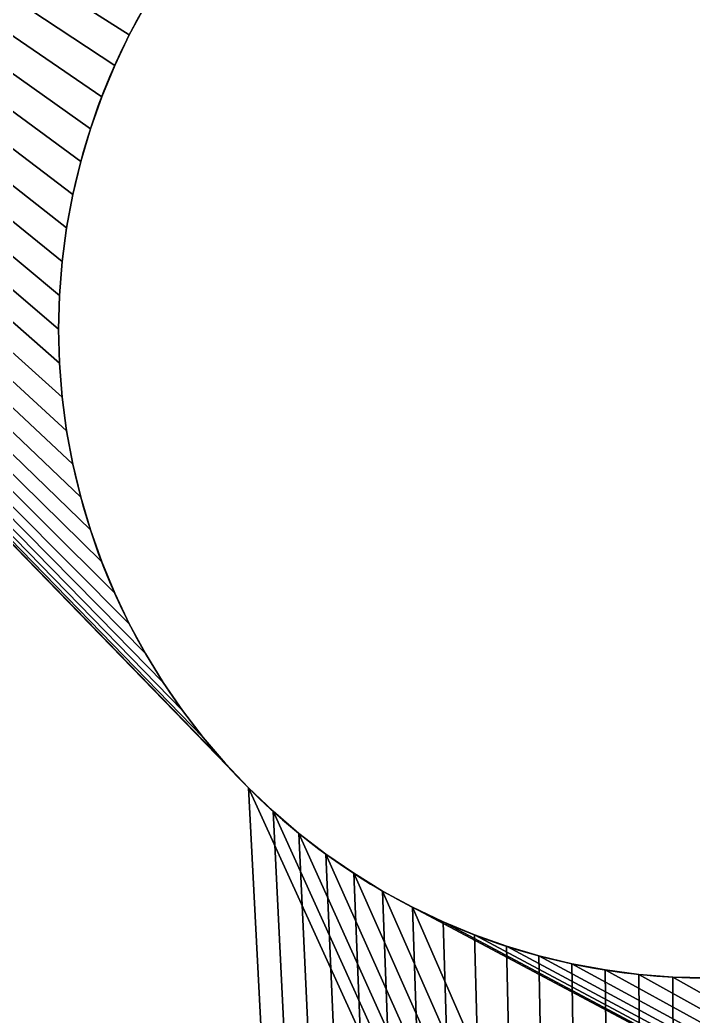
# Model space of a CAD drawing. Header units: millimetres. Extents: x 2912 to 3060, y 1401 to 1614.
# Drawn here: x 2997.13 to 2998.689, y 1609.898 to 1612.202 of the extents above; entities that cross this region are included whole.
import ezdxf

# ---------------------------------------------------------------- set-up
doc = ezdxf.new("R2010")
doc.units = ezdxf.units.MM

# ---------------------------------------------------------------- blocks, each defined once
blk = doc.blocks.new('Base_I')
for p, q in [((209.0588, 82.9215, -6), (209.0588, 82.9215, 2)), ((209.0649, 82.8432, -6), (209.0649, 82.8432, 2)), ((209.0752, 82.7653, -6), (209.0752, 82.7653, 2)), ((209.0895, 82.6881, -6), (209.0895, 82.6881, 2)), ((209.1078, 82.6118, -6), (209.1078, 82.6118, 2)), ((209.1301, 82.5365, -6), (209.1301, 82.5365, 2)), ((209.1564, 82.4624, -6), (209.1564, 82.4624, 2)), ((209.1864, 82.3899, -6), (209.1864, 82.3899, 2)), ((209.2202, 82.319, -6), (209.2202, 82.319, 2)), ((209.2577, 82.25, -6), (209.2577, 82.25, 2)), ((209.2987, 82.183, -6), (209.2987, 82.183, 2)), ((209.3432, 82.1183, -6), (209.3432, 82.1183, 2)), ((209.391, 82.056, -6), (209.391, 82.056, 2)), ((209.442, 81.9963, -6), (209.442, 81.9963, 2)), ((209.4961, 81.9393, -6), (209.4961, 81.9393, 2)), ((209.553, 81.8853, -6), (209.553, 81.8853, 2)), ((209.6127, 81.8343, -6), (209.6127, 81.8343, 2)), ((209.675, 81.7865, -6), (209.675, 81.7865, 2)), ((209.7398, 81.742, -6), (209.7398, 81.742, 2)), ((209.8067, 81.701, -6), (209.8067, 81.701, 2)), ((209.8757, 81.6635, -6), (209.8757, 81.6635, 2)), ((211.2377, 81.6635, -6), (211.2377, 81.6635, 2)), ((209.9466, 81.6297, -6), (209.9466, 81.6297, 2)), ((211.1668, 81.6297, -6), (211.1668, 81.6297, 2)), ((210.0192, 81.5996, -6), (210.0192, 81.5996, 2)), ((211.0943, 81.5996, -6), (211.0943, 81.5996, 2)), ((210.0932, 81.5734, -6), (210.0932, 81.5734, 2)), ((211.0202, 81.5734, -6), (211.0202, 81.5734, 2)), ((210.1685, 81.5511, -6), (210.1685, 81.5511, 2)), ((210.2449, 81.5328, -6), (210.2449, 81.5328, 2)), ((210.8686, 81.5328, -6), (210.8686, 81.5328, 2)), ((210.945, 81.5511, -6), (210.945, 81.5511, 2)), ((210.3221, 81.5185, -6), (210.3221, 81.5185, 2)), ((210.7914, 81.5185, -6), (210.7914, 81.5185, 2)), ((210.3999, 81.5082, -6), (210.3999, 81.5082, 2)), ((210.4782, 81.5021, -6), (210.4782, 81.5021, 2)), ((210.5567, 81.5, -6), (210.5567, 81.5, 2)), ((210.6352, 81.5021, -6), (210.6352, 81.5021, 2)), ((210.7135, 81.5082, -6), (210.7135, 81.5082, 2))]:
    blk.add_line(p, q)
for centre in [(210.5567, 83, -6), (210.5567, 83, 2)]:
    blk.add_circle(centre, 1.5)
at = {"color": 83, "true_color": 0x7acc7a}
mesh = blk.add_polyface(dxfattribs=at)
corners = [(160.1172, -4, 2), (179.1204, 56.9215, 2), (179.1183, 57, 2), (179.1265, 56.8432, 2), (179.1368, 56.7653, 2), (179.1511, 56.6881, 2), (179.1694, 56.6118, 2), (179.1917, 56.5365, 2), (179.2179, 56.4624, 2), (179.248, 56.3899, 2), (179.2818, 56.319, 2), (179.3193, 56.25, 2), (179.3603, 56.183, 2), (179.4048, 56.1183, 2), (179.4526, 56.056, 2), (179.5036, 55.9963, 2), (179.5577, 55.9393, 2), (179.6146, 55.8853, 2), (179.6743, 55.8343, 2), (179.7366, 55.7865, 2), (179.8014, 55.742, 2), (179.8683, 55.701, 2), (179.9373, 55.6635, 2), (180.0082, 55.6297, 2), (180.0808, 55.5996, 2), (180.1548, 55.5734, 2), (180.2301, 55.5511, 2), (180.3065, 55.5328, 2), (180.3837, 55.5185, 2), (180.4615, 55.5082, 2), (213.5567, 52, 2), (144.4875, 0.3899, 2), (144.5176, 0.4624, 2), (144.5438, 0.5365, 2), (144.5661, 0.6118, 2), (144.5844, 0.6881, 2), (144.5988, 0.7653, 2), (144.609, 0.8432, 2), (144.6152, 0.9215, 2), (144.6172, 1, 2), (156.0566, -0.0607, 2), (156.0025, -0.0037, 2), (155.9515, 0.056, 2), (155.9037, 0.1183, 2), (155.8592, 0.183, 2), (155.8182, 0.25, 2), (155.7807, 0.319, 2), (155.7469, 0.3899, 2), (155.7169, 0.4624, 2), (155.6906, 0.5365, 2), (155.6683, 0.6118, 2), (155.65, 0.6881, 2), (155.6357, 0.7653, 2), (155.6254, 0.8432, 2), (144.6172, 139, 2), (155.6193, 0.9215, 2), (158.4875, 0.3899, 2), (158.5176, 0.4624, 2), (158.5438, 0.5365, 2), (158.5661, 0.6118, 2), (158.5844, 0.6881, 2), (158.5988, 0.7653, 2), (158.609, 0.8432, 2), (158.6152, 0.9215, 2), (158.6172, 1, 2), (158.6172, 139, 2), (179.1183, 83, 2)]
mesh.append_faces([[corners[k] for k in face] for face in [(1, 0, 3), (3, 0, 4), (4, 0, 5), (5, 0, 6), (6, 0, 7), (7, 0, 8), (8, 0, 9), (9, 0, 10), (10, 0, 11), (11, 0, 12), (12, 0, 13), (13, 0, 14), (14, 0, 15), (15, 0, 16), (16, 0, 17), (17, 0, 18), (18, 0, 19), (19, 0, 20), (20, 0, 21), (21, 0, 22), (22, 0, 23), (23, 0, 24), (24, 0, 25), (25, 0, 26), (26, 0, 27), (27, 0, 28), (28, 0, 29), (31, 0, 32), (32, 0, 33), (33, 0, 34), (34, 0, 35), (35, 0, 36), (36, 0, 37), (37, 0, 38), (38, 0, 39), (56, 0, 57), (57, 0, 58), (58, 0, 59), (59, 0, 60), (60, 0, 61), (61, 0, 62), (62, 0, 63), (63, 0, 64)]], dxfattribs={"vtx0": -1, "vtx1": -1, "color": 83})
mesh.append_faces([[corners[k] for k in face] for face in [(39, 0, 40), (39, 53, 54), (64, 0, 65), (66, 0, 2)]], dxfattribs={"vtx0": -1, "vtx1": -1, "vtx2": -1, "color": 83})
mesh.append_faces([[corners[k] for k in face] for face in [(0, 1, 2), (29, 0, 30), (39, 40, 41), (39, 41, 42), (39, 42, 43), (39, 43, 44), (39, 44, 45), (39, 45, 46), (39, 46, 47), (39, 47, 48), (39, 48, 49), (39, 49, 50), (39, 50, 51), (39, 51, 52), (39, 52, 53), (54, 53, 55)]], dxfattribs={"vtx0": -1, "vtx2": -1, "color": 83})
mesh = blk.add_polyface(dxfattribs=at)
corners = [(188.622, 84.1147, -6), (188.6183, 88, -6), (194.2049, 88, -6), (188.679, 84.0607, -6), (188.733, 84.0037, -6), (188.784, 83.944, -6), (188.8318, 83.8817, -6), (188.8763, 83.817, -6), (188.9174, 83.75, -6), (188.9548, 83.681, -6), (188.9886, 83.6101, -6), (189.0187, 83.5376, -6), (189.0449, 83.4635, -6), (189.0672, 83.3882, -6), (189.0855, 83.3119, -6), (189.0999, 83.2347, -6), (189.1101, 83.1568, -6), (189.1163, 83.0785, -6), (189.1183, 83, -6), (184.6183, 78, -6), (187.3837, 81.5185, -6), (213.5567, 78, -6), (187.4615, 81.5082, -6), (187.5398, 81.5021, -6), (187.6183, 81.5, -6), (187.6968, 81.5021, -6), (187.7751, 81.5082, -6), (187.853, 81.5185, -6), (187.9302, 81.5328, -6), (188.0065, 81.5511, -6), (188.0818, 81.5734, -6), (188.1559, 81.5996, -6), (188.2284, 81.6297, -6), (188.2993, 81.6635, -6), (188.3683, 81.701, -6), (188.4353, 81.742, -6), (188.5, 81.7865, -6), (188.5623, 81.8343, -6), (188.622, 81.8853, -6), (188.679, 81.9393, -6), (188.733, 81.9963, -6), (188.784, 82.056, -6), (188.8318, 82.1183, -6), (188.8763, 82.183, -6), (188.9174, 82.25, -6), (188.9548, 82.319, -6), (188.9886, 82.3899, -6), (189.0187, 82.4624, -6), (189.0449, 82.5365, -6), (189.0672, 82.6118, -6), (189.0855, 82.6881, -6), (189.0999, 82.7653, -6), (189.1101, 82.8432, -6), (189.1163, 82.9215, -6), (196.2049, 88, -6), (209.2987, 82.183, -6), (209.2577, 82.25, -6), (209.2202, 82.319, -6), (206.2033, 88, -6)]
mesh.append_faces([[corners[k] for k in face] for face in [(0, 2, 3), (3, 2, 4), (4, 2, 5), (5, 2, 6), (6, 2, 7), (7, 2, 8), (8, 2, 9), (9, 2, 10), (10, 2, 11), (11, 2, 12), (12, 2, 13), (13, 2, 14), (14, 2, 15), (15, 2, 16), (16, 2, 17), (17, 2, 18), (19, 20, 21), (55, 54, 56), (56, 54, 57)]], dxfattribs={"vtx0": -1, "vtx1": -1, "color": 83})
mesh.append_faces([[corners[k] for k in face] for face in [(21, 18, 2), (21, 2, 54)]], dxfattribs={"vtx0": -1, "vtx1": -1, "vtx2": -1, "color": 83})
mesh.append_faces([[corners[k] for k in face] for face in [(0, 1, 2), (21, 20, 22), (21, 22, 23), (21, 23, 24), (21, 24, 25), (21, 25, 26), (21, 26, 27), (21, 27, 28), (21, 28, 29), (21, 29, 30), (21, 30, 31), (21, 31, 32), (21, 32, 33), (21, 33, 34), (21, 34, 35), (21, 35, 36), (21, 36, 37), (21, 37, 38), (21, 38, 39), (21, 39, 40), (21, 40, 41), (21, 41, 42), (21, 42, 43), (21, 43, 44), (21, 44, 45), (21, 45, 46), (21, 46, 47), (21, 47, 48), (21, 48, 49), (21, 49, 50), (21, 50, 51), (21, 51, 52), (21, 52, 53), (21, 53, 18), (57, 54, 58)]], dxfattribs={"vtx0": -1, "vtx2": -1, "color": 83})
mesh = blk.add_polyface(dxfattribs=at)
corners = [(189.1183, 83, 2), (213.5567, 78, 2), (209.4961, 81.9393, 2), (209.442, 81.9963, 2), (209.391, 82.056, 2), (209.3432, 82.1183, 2), (209.2987, 82.183, 2), (209.2577, 82.25, 2), (209.2202, 82.319, 2), (209.1864, 82.3899, 2), (209.1564, 82.4624, 2), (209.553, 81.8853, 2), (209.6127, 81.8343, 2), (209.675, 81.7865, 2), (209.7398, 81.742, 2), (209.8067, 81.701, 2), (209.8757, 81.6635, 2), (209.9466, 81.6297, 2), (210.0192, 81.5996, 2), (210.0932, 81.5734, 2), (210.1685, 81.5511, 2), (210.2449, 81.5328, 2), (210.3221, 81.5185, 2), (210.3999, 81.5082, 2), (210.4782, 81.5021, 2), (210.5567, 81.5, 2), (210.6352, 81.5021, 2), (210.7135, 81.5082, 2), (210.7914, 81.5185, 2), (210.8686, 81.5328, 2), (210.945, 81.5511, 2), (211.0202, 81.5734, 2), (211.0943, 81.5996, 2), (211.1668, 81.6297, 2), (211.2377, 81.6635, 2), (211.3067, 81.701, 2), (211.3737, 81.742, 2), (211.4384, 81.7865, 2), (211.5007, 81.8343, 2), (211.5604, 81.8853, 2), (211.6174, 81.9393, 2), (211.6714, 81.9963, 2), (211.7224, 82.056, 2), (211.7702, 82.1183, 2), (211.8147, 82.183, 2), (211.8558, 82.25, 2), (211.8932, 82.319, 2), (211.927, 82.3899, 2), (211.9571, 82.4624, 2), (211.9833, 82.5365, 2), (212.0056, 82.6118, 2), (212.0239, 82.6881, 2), (212.0383, 82.7653, 2), (212.0485, 82.8432, 2), (212.0547, 82.9215, 2), (212.0567, 83, 2), (209.4961, 84.0607, 2), (209.442, 84.0037, 2), (209.391, 83.944, 2), (209.3432, 83.8817, 2), (209.2987, 83.817, 2), (209.2577, 83.75, 2), (209.2202, 83.681, 2), (209.1864, 83.6101, 2), (209.1564, 83.5376, 2), (213.5567, 88, 2)]
mesh.append_faces([[corners[k] for k in face] for face in [(2, 1, 11), (11, 1, 12), (12, 1, 13), (13, 1, 14), (14, 1, 15), (15, 1, 16), (16, 1, 17), (17, 1, 18), (18, 1, 19), (19, 1, 20), (20, 1, 21), (21, 1, 22), (22, 1, 23), (23, 1, 24), (24, 1, 25), (25, 1, 26), (26, 1, 27), (27, 1, 28), (28, 1, 29), (29, 1, 30), (30, 1, 31), (31, 1, 32), (32, 1, 33), (33, 1, 34), (34, 1, 35), (35, 1, 36), (36, 1, 37), (37, 1, 38), (38, 1, 39), (39, 1, 40), (40, 1, 41), (41, 1, 42), (42, 1, 43), (43, 1, 44), (44, 1, 45), (45, 1, 46), (46, 1, 47), (47, 1, 48), (48, 1, 49), (49, 1, 50), (50, 1, 51), (51, 1, 52), (52, 1, 53), (53, 1, 54), (54, 1, 55), (56, 0, 57), (57, 0, 58), (58, 0, 59), (59, 0, 60), (60, 0, 61), (61, 0, 62), (62, 0, 63), (63, 0, 64), (65, 55, 1)]], dxfattribs={"vtx0": -1, "vtx1": -1, "color": 83})
mesh.append_faces([[corners[k] for k in face] for face in [(0, 1, 2)]], dxfattribs={"vtx0": -1, "vtx1": -1, "vtx2": -1, "color": 83})
mesh.append_faces([[corners[k] for k in face] for face in [(0, 2, 3), (0, 3, 4), (0, 4, 5), (0, 5, 6), (0, 6, 7), (0, 7, 8), (0, 8, 9), (0, 9, 10)]], dxfattribs={"vtx0": -1, "vtx2": -1, "color": 83})
mesh = blk.add_polyface(dxfattribs=at)
corners = [(213.5567, 78, -6), (196.2049, 88, -6), (209.4961, 81.9393, -6), (209.442, 81.9963, -6), (209.391, 82.056, -6), (209.3432, 82.1183, -6), (209.2987, 82.183, -6), (209.2202, 82.319, -6), (206.2033, 88, -6), (209.1864, 82.3899, -6), (209.1564, 82.4624, -6), (209.1301, 82.5365, -6), (209.1078, 82.6118, -6), (209.0895, 82.6881, -6), (209.0752, 82.7653, -6), (209.0649, 82.8432, -6), (209.0588, 82.9215, -6), (209.0567, 83, -6), (210.0687, 87.3096, -6), (209.1078, 83.3882, -6), (209.0895, 83.3119, -6), (209.0752, 83.2347, -6), (209.0649, 83.1568, -6), (209.0588, 83.0785, -6), (209.1301, 83.4635, -6), (209.1564, 83.5376, -6), (209.1864, 83.6101, -6), (209.2202, 83.681, -6), (209.2577, 83.75, -6), (209.2987, 83.817, -6), (209.3432, 83.8817, -6), (209.391, 83.944, -6), (209.442, 84.0037, -6), (209.4961, 84.0607, -6), (209.553, 84.1147, -6), (209.6127, 84.1657, -6), (209.675, 84.2135, -6), (209.7398, 84.258, -6), (209.8067, 84.299, -6), (209.8757, 84.3365, -6), (209.9466, 84.3703, -6), (210.0192, 84.4004, -6), (210.0932, 84.4266, -6), (210.087, 87.2915, -6), (210.1062, 87.2743, -6), (210.1685, 84.4489, -6), (210.1262, 87.2581, -6), (210.147, 87.2429, -6), (210.1686, 87.2289, -6), (210.2449, 84.4672, -6), (210.1909, 87.216, -6), (210.2138, 87.2042, -6), (210.2373, 87.1937, -6), (210.2612, 87.1843, -6), (210.3221, 84.4815, -6), (210.2857, 87.1762, -6), (210.3105, 87.1694, -6), (210.3357, 87.1639, -6), (210.3999, 84.4918, -6), (210.3611, 87.1597, -6)]
mesh.append_faces([[corners[k] for k in face] for face in [(2, 1, 3), (3, 1, 4), (4, 1, 5), (5, 1, 6), (7, 8, 9), (9, 8, 10), (10, 8, 11), (11, 8, 12), (12, 8, 13), (13, 8, 14), (14, 8, 15), (15, 8, 16), (16, 8, 17), (19, 18, 24), (24, 18, 25), (25, 18, 26), (26, 18, 27), (27, 18, 28), (28, 18, 29), (29, 18, 30), (30, 18, 31), (31, 18, 32), (32, 18, 33), (33, 18, 34), (34, 18, 35), (35, 18, 36), (36, 18, 37), (37, 18, 38), (38, 18, 39), (39, 18, 40), (40, 18, 41), (41, 18, 42), (42, 44, 45), (45, 48, 49), (49, 53, 54), (54, 57, 58)]], dxfattribs={"vtx0": -1, "vtx1": -1, "color": 83})
mesh.append_faces([[corners[k] for k in face] for face in [(0, 1, 2), (8, 18, 19)]], dxfattribs={"vtx0": -1, "vtx1": -1, "vtx2": -1, "color": 83})
mesh.append_faces([[corners[k] for k in face] for face in [(8, 19, 20), (8, 20, 21), (8, 21, 22), (8, 22, 23), (8, 23, 17), (42, 18, 43), (42, 43, 44), (45, 44, 46), (45, 46, 47), (45, 47, 48), (49, 48, 50), (49, 50, 51), (49, 51, 52), (49, 52, 53), (54, 53, 55), (54, 55, 56), (54, 56, 57), (58, 57, 59)]], dxfattribs={"vtx0": -1, "vtx2": -1, "color": 83})
mesh = blk.add_polyface(dxfattribs=at)
corners = [(211.8558, 83.75, -6), (213.5567, 88, -6), (211.8932, 83.681, -6), (211.927, 83.6101, -6), (211.9571, 83.5376, -6), (211.9833, 83.4635, -6), (212.0056, 83.3882, -6), (212.0239, 83.3119, -6), (212.0383, 83.2347, -6), (212.0485, 83.1568, -6), (212.0547, 83.0785, -6), (212.0567, 83, -6), (213.5567, 78, -6), (209.4961, 81.9393, -6), (209.553, 81.8853, -6), (209.6127, 81.8343, -6), (209.675, 81.7865, -6), (209.7398, 81.742, -6), (209.8067, 81.701, -6), (209.8757, 81.6635, -6), (209.9466, 81.6297, -6), (210.0192, 81.5996, -6), (210.0932, 81.5734, -6), (210.1685, 81.5511, -6), (210.2449, 81.5328, -6), (210.3221, 81.5185, -6), (210.3999, 81.5082, -6), (210.4782, 81.5021, -6), (210.5567, 81.5, -6), (210.6352, 81.5021, -6), (210.7135, 81.5082, -6), (210.7914, 81.5185, -6), (210.8686, 81.5328, -6), (210.945, 81.5511, -6), (211.0202, 81.5734, -6), (211.0943, 81.5996, -6), (211.1668, 81.6297, -6), (211.2377, 81.6635, -6), (211.3067, 81.701, -6), (211.3737, 81.742, -6), (211.4384, 81.7865, -6), (211.5007, 81.8343, -6), (211.5604, 81.8853, -6), (211.6174, 81.9393, -6), (211.6714, 81.9963, -6), (211.7224, 82.056, -6), (211.7702, 82.1183, -6), (211.8147, 82.183, -6), (211.8558, 82.25, -6), (211.8932, 82.319, -6), (211.927, 82.3899, -6), (211.9571, 82.4624, -6), (211.9833, 82.5365, -6), (212.0056, 82.6118, -6), (212.0239, 82.6881, -6), (212.0383, 82.7653, -6), (212.0485, 82.8432, -6), (212.0547, 82.9215, -6)]
mesh.append_faces([[corners[k] for k in face] for face in [(0, 1, 2), (2, 1, 3), (3, 1, 4), (4, 1, 5), (5, 1, 6), (6, 1, 7), (7, 1, 8), (8, 1, 9), (9, 1, 10), (10, 1, 11), (12, 11, 1)]], dxfattribs={"vtx0": -1, "vtx1": -1, "color": 83})
mesh.append_faces([[corners[k] for k in face] for face in [(12, 13, 14), (12, 14, 15), (12, 15, 16), (12, 16, 17), (12, 17, 18), (12, 18, 19), (12, 19, 20), (12, 20, 21), (12, 21, 22), (12, 22, 23), (12, 23, 24), (12, 24, 25), (12, 25, 26), (12, 26, 27), (12, 27, 28), (12, 28, 29), (12, 29, 30), (12, 30, 31), (12, 31, 32), (12, 32, 33), (12, 33, 34), (12, 34, 35), (12, 35, 36), (12, 36, 37), (12, 37, 38), (12, 38, 39), (12, 39, 40), (12, 40, 41), (12, 41, 42), (12, 42, 43), (12, 43, 44), (12, 44, 45), (12, 45, 46), (12, 46, 47), (12, 47, 48), (12, 48, 49), (12, 49, 50), (12, 50, 51), (12, 51, 52), (12, 52, 53), (12, 53, 54), (12, 54, 55), (12, 55, 56), (12, 56, 57), (12, 57, 11)]], dxfattribs={"vtx0": -1, "vtx2": -1, "color": 83})
mesh = blk.add_polyface(dxfattribs=at)
corners = [(186.4048, 82.1183, 2), (184.6183, 78, 2), (186.4526, 82.056, 2), (186.5036, 81.9963, 2), (186.5577, 81.9393, 2), (186.6146, 81.8853, 2), (186.6743, 81.8343, 2), (186.7366, 81.7865, 2), (186.8014, 81.742, 2), (186.8683, 81.701, 2), (186.9373, 81.6635, 2), (187.0082, 81.6297, 2), (187.0808, 81.5996, 2), (187.1548, 81.5734, 2), (187.2301, 81.5511, 2), (187.3065, 81.5328, 2), (187.3837, 81.5185, 2), (213.5567, 78, 2), (187.4615, 81.5082, 2), (187.5398, 81.5021, 2), (187.6183, 81.5, 2), (187.6968, 81.5021, 2), (187.7751, 81.5082, 2), (187.853, 81.5185, 2), (187.9302, 81.5328, 2), (188.0065, 81.5511, 2), (188.0818, 81.5734, 2), (188.1559, 81.5996, 2), (188.2284, 81.6297, 2), (188.2993, 81.6635, 2), (188.3683, 81.701, 2), (188.4353, 81.742, 2), (188.5, 81.7865, 2), (188.5623, 81.8343, 2), (188.622, 81.8853, 2), (188.679, 81.9393, 2), (188.733, 81.9963, 2), (188.784, 82.056, 2), (188.8318, 82.1183, 2), (188.8763, 82.183, 2), (188.9174, 82.25, 2), (188.9548, 82.319, 2), (188.9886, 82.3899, 2), (189.0187, 82.4624, 2), (189.0449, 82.5365, 2), (189.0672, 82.6118, 2), (189.0855, 82.6881, 2), (189.0999, 82.7653, 2), (189.1101, 82.8432, 2), (189.1163, 82.9215, 2), (189.1183, 83, 2), (209.1564, 82.4624, 2), (209.1301, 82.5365, 2), (209.1078, 82.6118, 2), (209.0895, 82.6881, 2), (209.0752, 82.7653, 2), (209.0649, 82.8432, 2), (209.0588, 82.9215, 2), (209.0567, 83, 2), (209.1564, 83.5376, 2), (209.1301, 83.4635, 2), (209.1078, 83.3882, 2), (209.0895, 83.3119, 2), (209.0752, 83.2347, 2), (209.0649, 83.1568, 2), (209.0588, 83.0785, 2)]
mesh.append_faces([[corners[k] for k in face] for face in [(0, 1, 2), (2, 1, 3), (3, 1, 4), (4, 1, 5), (5, 1, 6), (6, 1, 7), (7, 1, 8), (8, 1, 9), (9, 1, 10), (10, 1, 11), (11, 1, 12), (12, 1, 13), (13, 1, 14), (14, 1, 15), (15, 1, 16), (16, 17, 18), (18, 17, 19), (19, 17, 20), (20, 17, 21), (21, 17, 22), (22, 17, 23), (23, 17, 24), (24, 17, 25), (25, 17, 26), (26, 17, 27), (27, 17, 28), (28, 17, 29), (29, 17, 30), (30, 17, 31), (31, 17, 32), (32, 17, 33), (33, 17, 34), (34, 17, 35), (35, 17, 36), (36, 17, 37), (37, 17, 38), (38, 17, 39), (39, 17, 40), (40, 17, 41), (41, 17, 42), (42, 17, 43), (43, 17, 44), (44, 17, 45), (45, 17, 46), (46, 17, 47), (47, 17, 48), (48, 17, 49), (49, 17, 50), (59, 50, 60), (60, 50, 61), (61, 50, 62), (62, 50, 63), (63, 50, 64), (64, 50, 65), (65, 50, 58)]], dxfattribs={"vtx0": -1, "vtx1": -1, "color": 83})
mesh.append_faces([[corners[k] for k in face] for face in [(16, 1, 17), (50, 51, 52), (50, 52, 53), (50, 53, 54), (50, 54, 55), (50, 55, 56), (50, 56, 57), (50, 57, 58)]], dxfattribs={"vtx0": -1, "vtx2": -1, "color": 83})
mesh = blk.add_polyface(dxfattribs=at)
corners = [(209.0567, 83, -6), (209.0588, 82.9215, 2), (209.0588, 82.9215, -6), (209.0567, 83, 2)]
mesh.append_faces([[corners[k] for k in face] for face in [(0, 1, 2), (1, 0, 3)]], dxfattribs={"vtx0": -1, "color": 83})
mesh = blk.add_polyface(dxfattribs=at)
corners = [(209.0588, 82.9215, -6), (209.0649, 82.8432, 2), (209.0649, 82.8432, -6), (209.0588, 82.9215, 2)]
mesh.append_faces([[corners[k] for k in face] for face in [(0, 1, 2), (1, 0, 3)]], dxfattribs={"vtx0": -1, "color": 83})
mesh = blk.add_polyface(dxfattribs=at)
corners = [(209.0649, 82.8432, -6), (209.0752, 82.7653, 2), (209.0752, 82.7653, -6), (209.0649, 82.8432, 2)]
mesh.append_faces([[corners[k] for k in face] for face in [(0, 1, 2), (1, 0, 3)]], dxfattribs={"vtx0": -1, "color": 83})
mesh = blk.add_polyface(dxfattribs=at)
corners = [(209.0752, 82.7653, -6), (209.0895, 82.6881, 2), (209.0895, 82.6881, -6), (209.0752, 82.7653, 2)]
mesh.append_faces([[corners[k] for k in face] for face in [(0, 1, 2), (1, 0, 3)]], dxfattribs={"vtx0": -1, "color": 83})
mesh = blk.add_polyface(dxfattribs=at)
corners = [(209.0895, 82.6881, -6), (209.1078, 82.6118, 2), (209.1078, 82.6118, -6), (209.0895, 82.6881, 2)]
mesh.append_faces([[corners[k] for k in face] for face in [(0, 1, 2), (1, 0, 3)]], dxfattribs={"vtx0": -1, "color": 83})
mesh = blk.add_polyface(dxfattribs=at)
corners = [(209.1078, 82.6118, -6), (209.1301, 82.5365, 2), (209.1301, 82.5365, -6), (209.1078, 82.6118, 2)]
mesh.append_faces([[corners[k] for k in face] for face in [(0, 1, 2), (1, 0, 3)]], dxfattribs={"vtx0": -1, "color": 83})
mesh = blk.add_polyface(dxfattribs=at)
corners = [(209.1301, 82.5365, -6), (209.1564, 82.4624, 2), (209.1564, 82.4624, -6), (209.1301, 82.5365, 2)]
mesh.append_faces([[corners[k] for k in face] for face in [(0, 1, 2), (1, 0, 3)]], dxfattribs={"vtx0": -1, "color": 83})
mesh = blk.add_polyface(dxfattribs=at)
corners = [(209.1564, 82.4624, -6), (209.1864, 82.3899, 2), (209.1864, 82.3899, -6), (209.1564, 82.4624, 2)]
mesh.append_faces([[corners[k] for k in face] for face in [(0, 1, 2), (1, 0, 3)]], dxfattribs={"vtx0": -1, "color": 83})
mesh = blk.add_polyface(dxfattribs=at)
corners = [(209.1864, 82.3899, -6), (209.2202, 82.319, 2), (209.2202, 82.319, -6), (209.1864, 82.3899, 2)]
mesh.append_faces([[corners[k] for k in face] for face in [(0, 1, 2), (1, 0, 3)]], dxfattribs={"vtx0": -1, "color": 83})
mesh = blk.add_polyface(dxfattribs=at)
corners = [(209.2202, 82.319, -6), (209.2577, 82.25, 2), (209.2577, 82.25, -6), (209.2202, 82.319, 2)]
mesh.append_faces([[corners[k] for k in face] for face in [(0, 1, 2), (1, 0, 3)]], dxfattribs={"vtx0": -1, "color": 83})
mesh = blk.add_polyface(dxfattribs=at)
corners = [(209.2577, 82.25, -6), (209.2987, 82.183, 2), (209.2987, 82.183, -6), (209.2577, 82.25, 2)]
mesh.append_faces([[corners[k] for k in face] for face in [(0, 1, 2), (1, 0, 3)]], dxfattribs={"vtx0": -1, "color": 83})
mesh = blk.add_polyface(dxfattribs=at)
corners = [(209.2987, 82.183, -6), (209.3432, 82.1183, 2), (209.3432, 82.1183, -6), (209.2987, 82.183, 2)]
mesh.append_faces([[corners[k] for k in face] for face in [(0, 1, 2), (1, 0, 3)]], dxfattribs={"vtx0": -1, "color": 83})
mesh = blk.add_polyface(dxfattribs=at)
corners = [(209.3432, 82.1183, -6), (209.391, 82.056, 2), (209.391, 82.056, -6), (209.3432, 82.1183, 2)]
mesh.append_faces([[corners[k] for k in face] for face in [(0, 1, 2), (1, 0, 3)]], dxfattribs={"vtx0": -1, "color": 83})
mesh = blk.add_polyface(dxfattribs=at)
corners = [(209.391, 82.056, -6), (209.442, 81.9963, 2), (209.442, 81.9963, -6), (209.391, 82.056, 2)]
mesh.append_faces([[corners[k] for k in face] for face in [(0, 1, 2), (1, 0, 3)]], dxfattribs={"vtx0": -1, "color": 83})
mesh = blk.add_polyface(dxfattribs=at)
corners = [(209.442, 81.9963, -6), (209.4961, 81.9393, 2), (209.4961, 81.9393, -6), (209.442, 81.9963, 2)]
mesh.append_faces([[corners[k] for k in face] for face in [(0, 1, 2), (1, 0, 3)]], dxfattribs={"vtx0": -1, "color": 83})
mesh = blk.add_polyface(dxfattribs=at)
corners = [(209.4961, 81.9393, -6), (209.553, 81.8853, 2), (209.553, 81.8853, -6), (209.4961, 81.9393, 2)]
mesh.append_faces([[corners[k] for k in face] for face in [(0, 1, 2), (1, 0, 3)]], dxfattribs={"vtx0": -1, "color": 83})
mesh = blk.add_polyface(dxfattribs=at)
corners = [(209.553, 81.8853, 2), (209.6127, 81.8343, -6), (209.553, 81.8853, -6), (209.6127, 81.8343, 2)]
mesh.append_faces([[corners[k] for k in face] for face in [(0, 1, 2), (1, 0, 3)]], dxfattribs={"vtx0": -1, "color": 83})
mesh = blk.add_polyface(dxfattribs=at)
corners = [(209.6127, 81.8343, 2), (209.675, 81.7865, -6), (209.6127, 81.8343, -6), (209.675, 81.7865, 2)]
mesh.append_faces([[corners[k] for k in face] for face in [(0, 1, 2), (1, 0, 3)]], dxfattribs={"vtx0": -1, "color": 83})
mesh = blk.add_polyface(dxfattribs=at)
corners = [(209.675, 81.7865, 2), (209.7398, 81.742, -6), (209.675, 81.7865, -6), (209.7398, 81.742, 2)]
mesh.append_faces([[corners[k] for k in face] for face in [(0, 1, 2), (1, 0, 3)]], dxfattribs={"vtx0": -1, "color": 83})
mesh = blk.add_polyface(dxfattribs=at)
corners = [(209.7398, 81.742, 2), (209.8067, 81.701, -6), (209.7398, 81.742, -6), (209.8067, 81.701, 2)]
mesh.append_faces([[corners[k] for k in face] for face in [(0, 1, 2), (1, 0, 3)]], dxfattribs={"vtx0": -1, "color": 83})
mesh = blk.add_polyface(dxfattribs=at)
corners = [(209.8067, 81.701, -6), (209.8757, 81.6635, 2), (209.8757, 81.6635, -6), (209.8067, 81.701, 2)]
mesh.append_faces([[corners[k] for k in face] for face in [(0, 1, 2), (1, 0, 3)]], dxfattribs={"vtx0": -1, "color": 83})
mesh = blk.add_polyface(dxfattribs=at)
corners = [(211.2377, 81.6635, 2), (211.3067, 81.701, -6), (211.2377, 81.6635, -6), (211.3067, 81.701, 2)]
mesh.append_faces([[corners[k] for k in face] for face in [(0, 1, 2), (1, 0, 3)]], dxfattribs={"vtx0": -1, "color": 83})
mesh = blk.add_polyface(dxfattribs=at)
corners = [(209.8757, 81.6635, -6), (209.9466, 81.6297, 2), (209.9466, 81.6297, -6), (209.8757, 81.6635, 2)]
mesh.append_faces([[corners[k] for k in face] for face in [(0, 1, 2), (1, 0, 3)]], dxfattribs={"vtx0": -1, "color": 83})
mesh = blk.add_polyface(dxfattribs=at)
corners = [(211.1668, 81.6297, 2), (211.2377, 81.6635, -6), (211.1668, 81.6297, -6), (211.2377, 81.6635, 2)]
mesh.append_faces([[corners[k] for k in face] for face in [(0, 1, 2), (1, 0, 3)]], dxfattribs={"vtx0": -1, "color": 83})
mesh = blk.add_polyface(dxfattribs=at)
corners = [(209.9466, 81.6297, 2), (210.0192, 81.5996, -6), (209.9466, 81.6297, -6), (210.0192, 81.5996, 2)]
mesh.append_faces([[corners[k] for k in face] for face in [(0, 1, 2), (1, 0, 3)]], dxfattribs={"vtx0": -1, "color": 83})
mesh = blk.add_polyface(dxfattribs=at)
corners = [(211.0943, 81.5996, -6), (211.1668, 81.6297, 2), (211.1668, 81.6297, -6), (211.0943, 81.5996, 2)]
mesh.append_faces([[corners[k] for k in face] for face in [(0, 1, 2), (1, 0, 3)]], dxfattribs={"vtx0": -1, "color": 83})
mesh = blk.add_polyface(dxfattribs=at)
corners = [(210.0192, 81.5996, -6), (210.0932, 81.5734, 2), (210.0932, 81.5734, -6), (210.0192, 81.5996, 2)]
mesh.append_faces([[corners[k] for k in face] for face in [(0, 1, 2), (1, 0, 3)]], dxfattribs={"vtx0": -1, "color": 83})
mesh = blk.add_polyface(dxfattribs=at)
corners = [(211.0202, 81.5734, 2), (211.0943, 81.5996, -6), (211.0202, 81.5734, -6), (211.0943, 81.5996, 2)]
mesh.append_faces([[corners[k] for k in face] for face in [(0, 1, 2), (1, 0, 3)]], dxfattribs={"vtx0": -1, "color": 83})
mesh = blk.add_polyface(dxfattribs=at)
corners = [(210.0932, 81.5734, 2), (210.1685, 81.5511, -6), (210.0932, 81.5734, -6), (210.1685, 81.5511, 2)]
mesh.append_faces([[corners[k] for k in face] for face in [(0, 1, 2), (1, 0, 3)]], dxfattribs={"vtx0": -1, "color": 83})
mesh = blk.add_polyface(dxfattribs=at)
corners = [(210.945, 81.5511, -6), (211.0202, 81.5734, 2), (211.0202, 81.5734, -6), (210.945, 81.5511, 2)]
mesh.append_faces([[corners[k] for k in face] for face in [(0, 1, 2), (1, 0, 3)]], dxfattribs={"vtx0": -1, "color": 83})
mesh = blk.add_polyface(dxfattribs=at)
corners = [(210.1685, 81.5511, -6), (210.2449, 81.5328, 2), (210.2449, 81.5328, -6), (210.1685, 81.5511, 2)]
mesh.append_faces([[corners[k] for k in face] for face in [(0, 1, 2), (1, 0, 3)]], dxfattribs={"vtx0": -1, "color": 83})
mesh = blk.add_polyface(dxfattribs=at)
corners = [(210.2449, 81.5328, 2), (210.3221, 81.5185, -6), (210.2449, 81.5328, -6), (210.3221, 81.5185, 2)]
mesh.append_faces([[corners[k] for k in face] for face in [(0, 1, 2), (1, 0, 3)]], dxfattribs={"vtx0": -1, "color": 83})
mesh = blk.add_polyface(dxfattribs=at)
corners = [(210.7914, 81.5185, -6), (210.8686, 81.5328, 2), (210.8686, 81.5328, -6), (210.7914, 81.5185, 2)]
mesh.append_faces([[corners[k] for k in face] for face in [(0, 1, 2), (1, 0, 3)]], dxfattribs={"vtx0": -1, "color": 83})
mesh = blk.add_polyface(dxfattribs=at)
corners = [(210.8686, 81.5328, 2), (210.945, 81.5511, -6), (210.8686, 81.5328, -6), (210.945, 81.5511, 2)]
mesh.append_faces([[corners[k] for k in face] for face in [(0, 1, 2), (1, 0, 3)]], dxfattribs={"vtx0": -1, "color": 83})
mesh = blk.add_polyface(dxfattribs=at)
corners = [(210.3221, 81.5185, 2), (210.3999, 81.5082, -6), (210.3221, 81.5185, -6), (210.3999, 81.5082, 2)]
mesh.append_faces([[corners[k] for k in face] for face in [(0, 1, 2), (1, 0, 3)]], dxfattribs={"vtx0": -1, "color": 83})
mesh = blk.add_polyface(dxfattribs=at)
corners = [(210.7135, 81.5082, -6), (210.7914, 81.5185, 2), (210.7914, 81.5185, -6), (210.7135, 81.5082, 2)]
mesh.append_faces([[corners[k] for k in face] for face in [(0, 1, 2), (1, 0, 3)]], dxfattribs={"vtx0": -1, "color": 83})
mesh = blk.add_polyface(dxfattribs=at)
corners = [(210.3999, 81.5082, -6), (210.4782, 81.5021, 2), (210.4782, 81.5021, -6), (210.3999, 81.5082, 2)]
mesh.append_faces([[corners[k] for k in face] for face in [(0, 1, 2), (1, 0, 3)]], dxfattribs={"vtx0": -1, "color": 83})
mesh = blk.add_polyface(dxfattribs=at)
corners = [(210.4782, 81.5021, 2), (210.5567, 81.5, -6), (210.4782, 81.5021, -6), (210.5567, 81.5, 2)]
mesh.append_faces([[corners[k] for k in face] for face in [(0, 1, 2), (1, 0, 3)]], dxfattribs={"vtx0": -1, "color": 83})
mesh = blk.add_polyface(dxfattribs=at)
corners = [(210.5567, 81.5, 2), (210.6352, 81.5021, -6), (210.5567, 81.5, -6), (210.6352, 81.5021, 2)]
mesh.append_faces([[corners[k] for k in face] for face in [(0, 1, 2), (1, 0, 3)]], dxfattribs={"vtx0": -1, "color": 83})
mesh = blk.add_polyface(dxfattribs=at)
corners = [(210.6352, 81.5021, 2), (210.7135, 81.5082, -6), (210.6352, 81.5021, -6), (210.7135, 81.5082, 2)]
mesh.append_faces([[corners[k] for k in face] for face in [(0, 1, 2), (1, 0, 3)]], dxfattribs={"vtx0": -1, "color": 83})

msp = doc.modelspace()

# ---------------------------------------------------------------- block references
at = {"color": 254, "true_color": 0xffcce5, "extrusion": (-5.41234e-16, -1.12799e-14, -1), "rotation": 89.99999999998842}
msp.add_blockref('Base_I', (-2915.72, 1400.9293, -2), dxfattribs=at)

doc.saveas('drawing.dxf')
